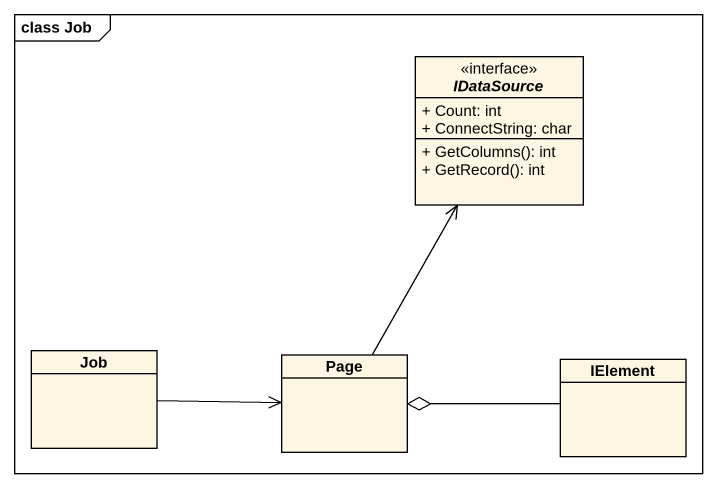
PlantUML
@startuml
mainframe class Job
hide circle
hide empty members
skinparam classAttributeIconSize 0
interface IDataSource {
  + Count: int
  + ConnectString: char
  + GetColumns(): int
  + GetRecord(): int
}
class Job
class "Page" as Page_
class IElement
Job -right-> Page_
Page_ -up-> IDataSource
IElement -left-o Page_
@enduml
